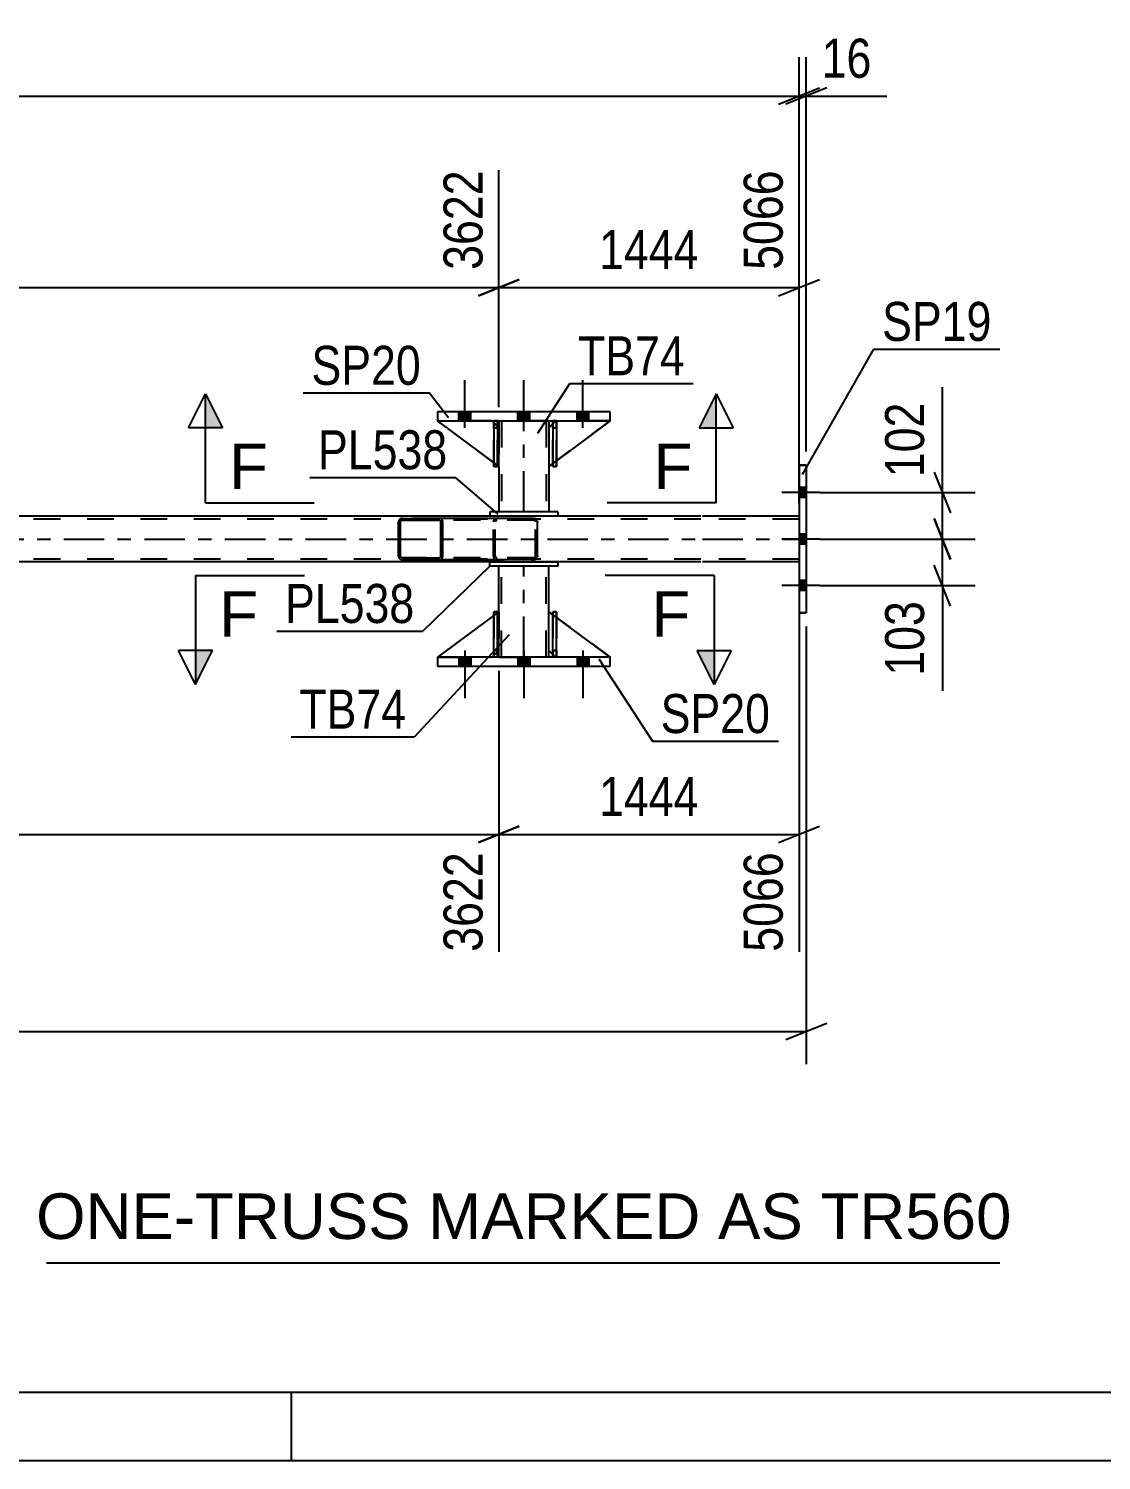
# Model space of a CAD drawing. Header units: millimetres. Extents: x 0 to 594, y 0 to 420.
# Drawn here: x 154.7 to 233.5, y 0 to 105.1 of the extents above; entities that cross this region are included whole.
import ezdxf

# ---------------------------------------------------------------- set-up
doc = ezdxf.new("R2010")
doc.units = ezdxf.units.MM
doc.linetypes.add('DXK_LINE_DOT2', pattern=[3.9198, 1.9599, -1.9599])
doc.linetypes.add('DXK_LINE_DOT3', pattern=[5.9187, 2.979, -0.9799, 0.9799, -0.9799])
doc.styles.add('Arial', font='ARIAL.TTF', dxfattribs={"height": 0.2})
doc.styles.add('Arial Narrow', font='ARIALN.TTF', dxfattribs={"height": 0.2})

# ---------------------------------------------------------------- blocks, each defined once
blk = doc.blocks.new('Unknown-570323116-1135')
at = {"color": 5, "linetype": 'Continuous'}
for p, q in [((5, 5), (589, 5)), ((174, 0), (174, 5)), ((0, 0), (594, 0))]:
    blk.add_line(p, q, dxfattribs=at)
blk = doc.blocks.new('Part-570323116-3264 - 3235')
at = {"linetype": 'Continuous'}
h = blk.add_hatch(dxfattribs=at)
h.set_pattern_fill('', scale=0.7, style=0, pattern_type=0)
h.set_pattern_definition([(45, (185.085, 68.9794), (-1.5715, 1.5715), [])])
h.paths.add_polyline_path([(185.11, 68.88), (185.09, 68.98), (185.02, 69.07), (184.93, 69.12), (184.82, 69.14), (182.14, 69.14), (182.04, 69.12), (181.94, 69.07), (181.88, 68.98), (181.86, 68.88), (181.86, 66.36), (181.88, 66.26), (181.94, 66.17), (182.04, 66.11), (182.14, 66.09), (184.82, 66.09), (184.93, 66.11), (185.02, 66.17), (185.09, 66.26), (185.11, 66.36)])
h.paths.add_polyline_path([(184.95, 66.31), (184.92, 66.27), (184.88, 66.24), (184.82, 66.23), (182.14, 66.23), (182.09, 66.24), (182.04, 66.27), (182.01, 66.31), (182, 66.36), (182, 68.88), (182.01, 68.93), (182.04, 68.97), (182.09, 69), (182.14, 69.01), (184.82, 69.01), (184.88, 69), (184.92, 68.97), (184.95, 68.93), (184.96, 68.88), (184.96, 66.36)])
at = {"color": 2, "linetype": 'Continuous'}
for p, q in [((181.88, 68.98), (181.86, 68.88)), ((181.86, 66.36), (181.86, 68.88)), ((182, 68.88), (182.01, 68.93)), ((182, 66.36), (182, 68.88)), ((182.01, 68.93), (182.04, 68.97)), ((182.14, 69.14), (182.04, 69.12)), ((182.04, 68.97), (182.09, 69)), ((182.09, 69), (182.14, 69.01)), ((182.14, 69.14), (184.82, 69.14)), ((182.14, 69.01), (184.82, 69.01)), ((191.78, 69.14), (184.82, 69.14)), ((184.93, 69.12), (184.82, 69.14)), ((184.82, 69.01), (184.88, 69)), ((184.88, 69), (184.92, 68.97)), ((184.92, 68.97), (184.95, 68.93)), ((184.95, 68.93), (184.96, 68.88)), ((184.96, 66.36), (184.96, 68.88)), ((185.11, 68.88), (185.09, 68.98)), ((185.11, 66.36), (185.11, 68.88)), ((191.78, 69.14), (191.89, 69.12)), ((192.04, 68.98), (192.06, 68.88)), ((192.06, 66.36), (192.06, 68.88)), ((181.86, 66.36), (181.88, 66.26)), ((182.01, 66.31), (182, 66.36)), ((182.04, 66.27), (182.01, 66.31)), ((182.09, 66.24), (182.04, 66.27)), ((182.14, 66.23), (182.09, 66.24)), ((182.14, 66.23), (184.82, 66.23)), ((184.88, 66.24), (184.82, 66.23)), ((184.92, 66.27), (184.88, 66.24)), ((184.95, 66.31), (184.92, 66.27)), ((184.96, 66.36), (184.95, 66.31)), ((185.09, 66.26), (185.11, 66.36)), ((192.06, 66.36), (192.04, 66.26)), ((182.04, 66.11), (182.14, 66.09)), ((182.14, 66.09), (184.82, 66.09)), ((184.82, 66.09), (184.93, 66.11)), ((191.78, 66.09), (184.82, 66.09)), ((191.89, 66.11), (191.78, 66.09))]:
    blk.add_line(p, q, dxfattribs=at)
at = {"color": 7, "linetype": 'DXK_LINE_DOT2'}
for p, q in [((184.82, 69.14), (182.14, 69.14)), ((191.78, 69.01), (182.14, 69.01)), ((188.82, 68.88), (188.84, 68.98)), ((188.82, 66.36), (188.82, 68.88)), ((188.97, 68.93), (188.96, 68.88)), ((188.96, 66.36), (188.96, 68.88)), ((189, 68.97), (188.97, 68.93)), ((188.99, 69.12), (189.1, 69.14)), ((189.05, 69), (189, 68.97)), ((189.1, 69.01), (189.05, 69)), ((191.83, 69), (191.78, 69.01)), ((191.88, 68.97), (191.83, 69)), ((191.91, 68.93), (191.88, 68.97)), ((191.92, 68.88), (191.91, 68.93)), ((191.92, 66.36), (191.92, 68.88)), ((191.78, 66.23), (182.14, 66.23)), ((188.84, 66.26), (188.82, 66.36)), ((188.96, 66.36), (188.97, 66.31)), ((188.97, 66.31), (189, 66.27)), ((189, 66.27), (189.01, 66.26)), ((189.01, 66.26), (189.05, 66.24)), ((189.05, 66.24), (189.1, 66.23)), ((191.78, 66.23), (191.83, 66.24)), ((191.83, 66.24), (191.88, 66.27)), ((191.88, 66.27), (191.91, 66.31)), ((191.91, 66.31), (191.92, 66.36)), ((182.14, 66.09), (184.82, 66.09)), ((189.1, 66.09), (188.99, 66.11))]:
    blk.add_line(p, q, dxfattribs=at)
at = {"color": 2, "linetype": 'Continuous'}
for centre, start, end in [((182.13, 68.87), 110.7584, 155.6801), ((184.83, 68.87), 24.32, 69.2417), ((191.79, 68.87), 24.32, 69.2417), ((182.13, 66.37), 204.32, 249.2417), ((184.83, 66.37), 290.7584, 335.6801), ((191.79, 66.37), 290.7584, 335.6801)]:
    blk.add_arc(centre, 0.276, start, end, dxfattribs=at)
at = {"color": 7, "linetype": 'DXK_LINE_DOT2'}
for centre, start, end in [((189.09, 68.87), 110.7584, 155.6801), ((189.09, 66.37), 204.32, 249.2417)]:
    blk.add_arc(centre, 0.276, start, end, dxfattribs=at)
blk = doc.blocks.new('Part-570323116-3288 - 3235')
at = {"color": 2, "linetype": 'Continuous'}
for p, q in [((188.85, 73.23), (184.72, 76.29)), ((188.85, 76.16), (188.72, 76.29)), ((189.22, 75.79), (189.12, 75.89)), ((189.22, 75.79), (189.22, 75.79)), ((189.22, 72.95), (189.22, 75.79)), ((189.12, 73.03), (189.22, 72.95)), ((189.22, 72.95), (189.22, 72.95))]:
    blk.add_line(p, q, dxfattribs=at)
at = {"color": 7, "linetype": 'DXK_LINE_DOT2'}
for p, q in [((188.72, 76.29), (184.72, 76.29)), ((188.72, 76.29), (189.22, 75.79)), ((189.12, 75.89), (188.85, 76.16)), ((189.22, 75.79), (189.22, 72.95)), ((189.12, 73.03), (188.85, 73.23))]:
    blk.add_line(p, q, dxfattribs=at)
blk = doc.blocks.new('Part-570323116-3305 - 3235')
at = {"color": 2, "linetype": 'Continuous'}
for p, q in [((188.56, 65.95), (193.56, 65.95)), ((188.56, 65.62), (188.56, 65.95)), ((193.56, 65.62), (188.56, 65.62)), ((193.56, 65.95), (193.56, 65.62))]:
    blk.add_line(p, q, dxfattribs=at)
blk = doc.blocks.new('Part-570323116-3337 - 3235')
at = {"color": 2, "linetype": 'Continuous'}
for p, q in [((197.39, 58.95), (184.72, 58.95)), ((184.72, 58.95), (184.72, 58.29)), ((197.39, 58.29), (197.39, 58.95)), ((184.72, 58.29), (197.39, 58.29))]:
    blk.add_line(p, q, dxfattribs=at)
blk = doc.blocks.new('Part-570323116-3322 - 3235')
at = {"color": 7, "linetype": 'DXK_LINE_DOT2'}
for p, q in [((193.45, 62.29), (193.19, 62.29)), ((193.19, 59.45), (193.19, 62.29)), ((193.19, 58.95), (193.19, 62.29)), ((193.45, 62.29), (193.45, 59.45)), ((193.45, 58.95), (193.45, 62.29)), ((193.45, 59.45), (193.19, 59.45)), ((193.19, 58.95), (193.19, 59.45)), ((193.45, 58.95), (193.19, 58.95)), ((193.45, 59.45), (193.45, 58.95)), ((193.45, 58.95), (193.45, 58.95))]:
    blk.add_line(p, q, dxfattribs=at)
blk = doc.blocks.new('Part-570323116-3262 - 3235')
at = {"color": 2, "linetype": 'Continuous'}
for p, q in [((189.22, 76.29), (189.22, 75.79)), ((192.89, 76.29), (192.89, 75.79)), ((189.22, 72.95), (189.22, 69.62)), ((192.89, 72.95), (192.89, 69.62))]:
    blk.add_line(p, q, dxfattribs=at)
at = {"color": 7, "linetype": 'DXK_LINE_DOT2'}
for p, q in [((192.89, 76.29), (189.22, 76.29)), ((189.22, 75.79), (189.22, 72.95)), ((189.42, 76.29), (189.42, 69.62)), ((192.69, 76.29), (192.69, 69.62)), ((192.89, 75.79), (192.89, 72.95)), ((192.89, 69.62), (189.22, 69.62))]:
    blk.add_line(p, q, dxfattribs=at)
at = {"color": 7, "linetype": 'DXK_LINE_DOT3'}
blk.add_line((191.06, 69.62), (191.06, 76.29), dxfattribs=at)
blk = doc.blocks.new('Part-570323116-3278 - 3235')
at = {"color": 2, "linetype": 'Continuous'}
for p, q in [((211.26, 73.04), (211.26, 73.04)), ((211.26, 73.04), (211.79, 73.04)), ((211.26, 73.04), (211.26, 62.2)), ((211.79, 73.04), (211.79, 73.04)), ((211.79, 73.04), (211.79, 62.2)), ((211.79, 62.2), (211.26, 62.2))]:
    blk.add_line(p, q, dxfattribs=at)
at = {"color": 7, "linetype": 'DXK_LINE_DOT2'}
for p, q in [((211.79, 73.04), (211.26, 73.04)), ((211.26, 73.04), (211.26, 73.04)), ((211.79, 73.04), (211.79, 73.04)), ((211.26, 62.2), (211.79, 62.2))]:
    blk.add_line(p, q, dxfattribs=at)
blk = doc.blocks.new('Part-570323116-3279 - 3235')
at = {"color": 7, "linetype": 'DXK_LINE_DOT2'}
for p, q in [((189.12, 62.29), (188.85, 62.29)), ((188.85, 59.45), (188.85, 62.29)), ((188.85, 58.95), (188.85, 62.29)), ((189.12, 62.29), (189.12, 59.45)), ((189.12, 58.95), (189.12, 62.29)), ((189.12, 59.45), (188.85, 59.45)), ((188.85, 58.95), (188.85, 59.45)), ((189.12, 58.95), (188.85, 58.95)), ((189.12, 59.45), (189.12, 58.95)), ((189.12, 58.95), (189.12, 58.95))]:
    blk.add_line(p, q, dxfattribs=at)
blk = doc.blocks.new('Part-570323116-3282 - 3235')
at = {"color": 2, "linetype": 'Continuous'}
for p, q in [((193.19, 76.08), (192.89, 75.79)), ((192.89, 75.79), (192.89, 72.95)), ((197.39, 76.29), (193.45, 73.37)), ((193.19, 73.17), (192.89, 72.95))]:
    blk.add_line(p, q, dxfattribs=at)
at = {"color": 7, "linetype": 'DXK_LINE_DOT2'}
for p, q in [((193.39, 76.29), (193.19, 76.08)), ((197.39, 76.29), (193.39, 76.29)), ((193.45, 73.37), (193.19, 73.17))]:
    blk.add_line(p, q, dxfattribs=at)
blk = doc.blocks.new('Part-570323116-3285 - 3235')
at = {"color": 7, "linetype": 'DXK_LINE_DOT2'}
for p, q in [((193.39, 76.29), (192.89, 75.79)), ((192.89, 72.95), (197.39, 76.29)), ((192.89, 75.79), (192.89, 72.95)), ((197.39, 76.29), (193.39, 76.29))]:
    blk.add_line(p, q, dxfattribs=at)
blk = doc.blocks.new('Part-570323116-3291 - 3235')
at = {"color": 7, "linetype": 'DXK_LINE_DOT2'}
for p, q in [((189.22, 72.95), (184.72, 76.29)), ((184.72, 76.29), (188.72, 76.29)), ((188.72, 76.29), (189.22, 75.79)), ((189.22, 75.79), (188.72, 76.29)), ((189.22, 75.79), (189.22, 72.95)), ((189.22, 75.79), (189.22, 75.79)), ((189.22, 75.79), (189.22, 72.95))]:
    blk.add_line(p, q, dxfattribs=at)
blk = doc.blocks.new('Part-570323116-3292 - 3235')
at = {"color": 2, "linetype": 'Continuous'}
for p, q in [((193.45, 76.29), (193.19, 76.29)), ((193.19, 76.29), (193.19, 72.95)), ((193.45, 76.29), (193.45, 76.29)), ((193.45, 76.29), (193.45, 72.95)), ((193.45, 72.95), (193.19, 72.95))]:
    blk.add_line(p, q, dxfattribs=at)
at = {"color": 7, "linetype": 'DXK_LINE_DOT2'}
for p, q in [((193.19, 75.79), (193.19, 76.29)), ((193.45, 75.79), (193.19, 75.79)), ((193.19, 75.79), (193.19, 72.95)), ((193.45, 75.79), (193.45, 76.29)), ((193.45, 76.29), (193.45, 76.29)), ((193.45, 72.95), (193.45, 75.79))]:
    blk.add_line(p, q, dxfattribs=at)
blk = doc.blocks.new('Part-570323116-3293 - 3235')
at = {"color": 2, "linetype": 'Continuous'}
for p, q in [((189.12, 76.29), (188.85, 76.29)), ((188.85, 76.29), (188.85, 72.95)), ((189.12, 76.29), (189.12, 76.29)), ((189.12, 76.29), (189.12, 72.95)), ((189.12, 72.95), (188.85, 72.95))]:
    blk.add_line(p, q, dxfattribs=at)
at = {"color": 7, "linetype": 'DXK_LINE_DOT2'}
for p, q in [((188.85, 75.79), (188.85, 76.29)), ((189.12, 75.79), (188.85, 75.79)), ((188.85, 75.79), (188.85, 72.95)), ((189.12, 75.79), (189.12, 76.29)), ((189.12, 76.29), (189.12, 76.29)), ((189.12, 72.95), (189.12, 75.79))]:
    blk.add_line(p, q, dxfattribs=at)
blk = doc.blocks.new('Part-570323116-3294 - 3235')
at = {"color": 7, "linetype": 'DXK_LINE_DOT2'}
for p, q in [((193.19, 75.79), (193.19, 76.29)), ((193.19, 76.29), (193.19, 76.29)), ((193.19, 76.29), (193.19, 72.95)), ((193.45, 76.29), (193.19, 76.29)), ((193.19, 72.95), (193.19, 75.79)), ((193.19, 75.79), (193.45, 75.79)), ((193.45, 75.79), (193.45, 76.29)), ((193.45, 72.95), (193.45, 76.29)), ((193.45, 75.79), (193.45, 72.95)), ((193.19, 72.95), (193.45, 72.95))]:
    blk.add_line(p, q, dxfattribs=at)
blk = doc.blocks.new('Part-570323116-3295 - 3235')
at = {"color": 7, "linetype": 'DXK_LINE_DOT2'}
for p, q in [((188.85, 75.79), (188.85, 76.29)), ((188.85, 76.29), (188.85, 76.29)), ((188.85, 76.29), (188.85, 72.95)), ((189.12, 76.29), (188.85, 76.29)), ((188.85, 72.95), (188.85, 75.79)), ((188.85, 75.79), (189.12, 75.79)), ((189.12, 75.79), (189.12, 76.29)), ((189.12, 72.95), (189.12, 76.29)), ((189.12, 75.79), (189.12, 72.95)), ((188.85, 72.95), (189.12, 72.95))]:
    blk.add_line(p, q, dxfattribs=at)
blk = doc.blocks.new('Part-570323116-3300 - 3235')
at = {"color": 2, "linetype": 'Continuous'}
for p, q in [((189.22, 62.29), (189.22, 65.62)), ((192.89, 62.29), (192.89, 65.62)), ((189.22, 58.95), (189.22, 59.45)), ((192.89, 58.95), (192.89, 59.45))]:
    blk.add_line(p, q, dxfattribs=at)
at = {"color": 7, "linetype": 'DXK_LINE_DOT2'}
for p, q in [((192.89, 65.62), (189.22, 65.62)), ((189.42, 58.95), (189.42, 65.62)), ((192.69, 58.95), (192.69, 65.62)), ((189.22, 59.45), (189.22, 62.29)), ((192.89, 59.45), (192.89, 62.29)), ((189.22, 58.95), (192.89, 58.95))]:
    blk.add_line(p, q, dxfattribs=at)
at = {"color": 7, "linetype": 'DXK_LINE_DOT3'}
blk.add_line((191.06, 58.95), (191.06, 65.62), dxfattribs=at)
blk = doc.blocks.new('Part-570323116-3310 - 3235')
at = {"color": 2, "linetype": 'Continuous'}
for p, q in [((193.56, 69.62), (188.56, 69.62)), ((188.56, 69.62), (188.56, 69.29)), ((193.56, 69.62), (193.56, 69.29)), ((193.56, 69.29), (188.56, 69.29))]:
    blk.add_line(p, q, dxfattribs=at)
blk = doc.blocks.new('Part-570323116-3313 - 3235')
at = {"color": 7, "linetype": 'DXK_LINE_DOT2'}
for p, q in [((192.89, 59.45), (192.89, 62.29)), ((192.89, 62.29), (197.39, 58.95)), ((193.39, 58.95), (192.89, 59.45)), ((197.39, 58.95), (193.39, 58.95))]:
    blk.add_line(p, q, dxfattribs=at)
blk = doc.blocks.new('Part-570323116-3316 - 3235')
at = {"color": 2, "linetype": 'Continuous'}
for p, q in [((188.85, 62.01), (184.72, 58.95)), ((189.22, 62.29), (189.12, 62.21)), ((189.22, 59.45), (189.22, 62.29)), ((188.85, 59.08), (188.72, 58.95)), ((189.22, 59.45), (189.12, 59.35)), ((189.22, 59.45), (189.22, 59.45))]:
    blk.add_line(p, q, dxfattribs=at)
at = {"color": 7, "linetype": 'DXK_LINE_DOT2'}
for p, q in [((189.12, 62.21), (188.85, 62.01)), ((189.22, 59.45), (189.22, 62.29)), ((184.72, 58.95), (188.72, 58.95)), ((189.22, 59.45), (188.72, 58.95)), ((189.12, 59.35), (188.85, 59.08))]:
    blk.add_line(p, q, dxfattribs=at)
blk = doc.blocks.new('Part-570323116-3319 - 3235')
at = {"color": 7, "linetype": 'DXK_LINE_DOT2'}
for p, q in [((189.22, 62.29), (184.72, 58.95)), ((189.22, 59.45), (189.22, 62.29)), ((189.22, 62.29), (189.22, 59.45)), ((184.72, 58.95), (188.72, 58.95)), ((188.72, 58.95), (189.22, 59.45)), ((189.22, 59.45), (188.72, 58.95)), ((189.22, 59.45), (189.22, 59.45))]:
    blk.add_line(p, q, dxfattribs=at)
blk = doc.blocks.new('Part-570323116-3320 - 3235')
at = {"color": 2, "linetype": 'Continuous'}
for p, q in [((193.19, 58.95), (193.19, 62.29)), ((193.19, 62.29), (193.45, 62.29)), ((193.45, 58.95), (193.45, 62.29)), ((193.19, 58.95), (193.19, 58.95)), ((193.45, 58.95), (193.19, 58.95))]:
    blk.add_line(p, q, dxfattribs=at)
at = {"color": 7, "linetype": 'DXK_LINE_DOT2'}
for p, q in [((193.19, 62.29), (193.19, 59.45)), ((193.45, 59.45), (193.45, 62.29)), ((193.19, 59.45), (193.19, 58.95)), ((193.19, 59.45), (193.45, 59.45)), ((193.45, 58.95), (193.45, 59.45)), ((193.45, 58.95), (193.45, 58.95))]:
    blk.add_line(p, q, dxfattribs=at)
blk = doc.blocks.new('Part-570323116-3321 - 3235')
at = {"color": 2, "linetype": 'Continuous'}
for p, q in [((188.85, 58.95), (188.85, 62.29)), ((188.85, 62.29), (189.12, 62.29)), ((189.12, 58.95), (189.12, 62.29)), ((188.85, 58.95), (188.85, 58.95)), ((189.12, 58.95), (188.85, 58.95))]:
    blk.add_line(p, q, dxfattribs=at)
at = {"color": 7, "linetype": 'DXK_LINE_DOT2'}
for p, q in [((188.85, 62.29), (188.85, 59.45)), ((189.12, 59.45), (189.12, 62.29)), ((188.85, 59.45), (188.85, 58.95)), ((188.85, 59.45), (189.12, 59.45)), ((189.12, 58.95), (189.12, 59.45)), ((189.12, 58.95), (189.12, 58.95))]:
    blk.add_line(p, q, dxfattribs=at)
blk = doc.blocks.new('Part-570323116-3327 - 3235')
at = {"color": 7, "linetype": 'DXK_LINE_DOT2'}
for p, q in [((204.06, 69.09), (68.49, 69.09)), ((193.56, 69.29), (188.56, 69.29)), ((211.26, 69.09), (204.16, 69.09)), ((211.26, 69.29), (211.26, 65.95)), ((204.06, 66.15), (68.49, 66.15)), ((193.56, 65.95), (188.56, 65.95)), ((211.26, 66.15), (204.16, 66.15))]:
    blk.add_line(p, q, dxfattribs=at)
at = {"color": 2, "linetype": 'Continuous'}
for p, q in [((188.56, 69.29), (127.91, 69.29)), ((204.06, 69.29), (193.56, 69.29)), ((211.26, 69.29), (204.16, 69.29)), ((188.56, 65.95), (127.91, 65.95)), ((204.06, 65.95), (193.56, 65.95)), ((211.26, 65.95), (204.16, 65.95))]:
    blk.add_line(p, q, dxfattribs=at)
at = {"color": 7, "linetype": 'DXK_LINE_DOT3'}
for p, q in [((68.49, 67.62), (204.06, 67.62)), ((204.16, 67.62), (211.26, 67.62))]:
    blk.add_line(p, q, dxfattribs=at)
blk = doc.blocks.new('Part-570323116-3332 - 3235')
at = {"color": 2, "linetype": 'Continuous'}
for p, q in [((197.39, 76.95), (184.72, 76.95)), ((184.72, 76.95), (184.72, 76.29)), ((197.39, 76.29), (197.39, 76.95)), ((184.72, 76.29), (197.39, 76.29))]:
    blk.add_line(p, q, dxfattribs=at)
blk = doc.blocks.new('Part-570323116-3340 - 3235')
at = {"color": 2, "linetype": 'Continuous'}
for p, q in [((192.89, 59.45), (192.89, 62.29)), ((193.19, 62.07), (192.89, 62.29)), ((197.39, 58.95), (193.45, 61.87)), ((193.19, 59.16), (192.89, 59.45))]:
    blk.add_line(p, q, dxfattribs=at)
at = {"color": 7, "linetype": 'DXK_LINE_DOT2'}
for p, q in [((193.45, 61.87), (193.19, 62.07)), ((193.39, 58.95), (193.19, 59.16)), ((197.39, 58.95), (193.39, 58.95)), ((197.39, 58.95), (197.39, 58.95)), ((197.39, 58.95), (197.39, 58.95))]:
    blk.add_line(p, q, dxfattribs=at)
blk = doc.blocks.new('Bolt-570323116-3371 - 3235')
at = {"linetype": 'Continuous'}
for points in [[(211.79, 70.67), (211.79, 71.4), (211.26, 71.4), (211.26, 70.67)], [(211.79, 70.67), (211.79, 71.4), (211.26, 71.4), (211.26, 70.67)], [(211.79, 70.67), (211.79, 71.4), (211.26, 71.4), (211.26, 70.67)], [(211.79, 67.25), (211.79, 67.99), (211.26, 67.99), (211.26, 67.25)], [(211.79, 67.25), (211.79, 67.99), (211.26, 67.99), (211.26, 67.25)], [(211.79, 63.84), (211.79, 64.57), (211.26, 64.57), (211.26, 63.84)], [(211.79, 63.84), (211.79, 64.57), (211.26, 64.57), (211.26, 63.84)], [(211.79, 63.84), (211.79, 64.57), (211.26, 64.57), (211.26, 63.84)]]:
    blk.add_hatch(color=1, dxfattribs=at).paths.add_polyline_path(points)
at = {"color": 1, "linetype": 'Continuous'}
for p, q in [((212.76, 71.04), (209.99, 71.04)), ((212.76, 71.04), (209.99, 71.04)), ((212.76, 71.04), (209.99, 71.04)), ((211.79, 71.4), (211.26, 71.4)), ((211.79, 71.4), (211.26, 71.4)), ((211.79, 71.4), (211.26, 71.4)), ((211.79, 70.67), (211.26, 70.67)), ((211.79, 70.67), (211.26, 70.67)), ((211.79, 70.67), (211.26, 70.67)), ((212.76, 67.62), (209.99, 67.62)), ((212.76, 67.62), (209.99, 67.62)), ((211.79, 67.99), (211.26, 67.99)), ((211.79, 67.99), (211.26, 67.99)), ((211.79, 67.25), (211.26, 67.25)), ((211.79, 67.25), (211.26, 67.25)), ((212.76, 64.2), (209.99, 64.2)), ((212.76, 64.2), (209.99, 64.2)), ((212.76, 64.2), (209.99, 64.2)), ((211.79, 64.57), (211.26, 64.57)), ((211.79, 64.57), (211.26, 64.57)), ((211.79, 64.57), (211.26, 64.57)), ((211.79, 63.84), (211.26, 63.84)), ((211.79, 63.84), (211.26, 63.84)), ((211.79, 63.84), (211.26, 63.84))]:
    blk.add_line(p, q, dxfattribs=at)
blk = doc.blocks.new('Bolt-570323116-3384 - 3235')
at = {"linetype": 'Continuous'}
for points in [[(186.29, 76.29), (187.16, 76.29), (187.16, 76.95), (186.29, 76.95)], [(186.29, 76.29), (187.16, 76.29), (187.16, 76.95), (186.29, 76.95)], [(186.29, 76.29), (187.16, 76.29), (187.16, 76.95), (186.29, 76.95)], [(190.62, 76.29), (191.49, 76.29), (191.49, 76.95), (190.62, 76.95)], [(190.62, 76.29), (191.49, 76.29), (191.49, 76.95), (190.62, 76.95)], [(194.96, 76.29), (195.82, 76.29), (195.82, 76.95), (194.96, 76.95)], [(194.96, 76.29), (195.82, 76.29), (195.82, 76.95), (194.96, 76.95)], [(194.96, 76.29), (195.82, 76.29), (195.82, 76.95), (194.96, 76.95)]]:
    blk.add_hatch(color=1, dxfattribs=at).paths.add_polyline_path(points)
at = {"color": 1, "linetype": 'Continuous'}
for p, q in [((186.72, 75.79), (186.72, 79.29)), ((186.72, 75.79), (186.72, 79.29)), ((186.72, 75.79), (186.72, 79.29)), ((191.06, 75.79), (191.06, 79.29)), ((191.06, 75.79), (191.06, 79.29)), ((195.39, 75.79), (195.39, 79.29)), ((195.39, 75.79), (195.39, 79.29)), ((195.39, 75.79), (195.39, 79.29)), ((186.29, 76.29), (186.29, 76.95)), ((186.29, 76.29), (186.29, 76.95)), ((186.29, 76.29), (186.29, 76.95)), ((187.16, 76.29), (187.16, 76.95)), ((187.16, 76.29), (187.16, 76.95)), ((187.16, 76.29), (187.16, 76.95)), ((190.62, 76.29), (190.62, 76.95)), ((190.62, 76.29), (190.62, 76.95)), ((191.49, 76.29), (191.49, 76.95)), ((191.49, 76.29), (191.49, 76.95)), ((194.96, 76.29), (194.96, 76.95)), ((194.96, 76.29), (194.96, 76.95)), ((194.96, 76.29), (194.96, 76.95)), ((195.82, 76.29), (195.82, 76.95)), ((195.82, 76.29), (195.82, 76.95)), ((195.82, 76.29), (195.82, 76.95))]:
    blk.add_line(p, q, dxfattribs=at)
blk = doc.blocks.new('Bolt-570323116-3385 - 3235')
at = {"linetype": 'Continuous'}
for points in [[(187.16, 58.95), (186.29, 58.95), (186.29, 58.29), (187.16, 58.29)], [(187.16, 58.95), (186.29, 58.95), (186.29, 58.29), (187.16, 58.29)], [(187.16, 58.95), (186.29, 58.95), (186.29, 58.29), (187.16, 58.29)], [(191.49, 58.95), (190.62, 58.95), (190.62, 58.29), (191.49, 58.29)], [(191.49, 58.95), (190.62, 58.95), (190.62, 58.29), (191.49, 58.29)], [(195.82, 58.95), (194.96, 58.95), (194.96, 58.29), (195.82, 58.29)], [(195.82, 58.95), (194.96, 58.95), (194.96, 58.29), (195.82, 58.29)], [(195.82, 58.95), (194.96, 58.95), (194.96, 58.29), (195.82, 58.29)]]:
    blk.add_hatch(color=1, dxfattribs=at).paths.add_polyline_path(points)
at = {"color": 1, "linetype": 'Continuous'}
for p, q in [((186.29, 58.95), (186.29, 58.29)), ((186.29, 58.95), (186.29, 58.29)), ((186.29, 58.95), (186.29, 58.29)), ((186.72, 59.45), (186.72, 55.95)), ((186.72, 59.45), (186.72, 55.95)), ((186.72, 59.45), (186.72, 55.95)), ((187.16, 58.95), (187.16, 58.29)), ((187.16, 58.95), (187.16, 58.29)), ((187.16, 58.95), (187.16, 58.29)), ((190.62, 58.95), (190.62, 58.29)), ((190.62, 58.95), (190.62, 58.29)), ((191.06, 59.45), (191.06, 55.95)), ((191.06, 59.45), (191.06, 55.95)), ((191.49, 58.95), (191.49, 58.29)), ((191.49, 58.95), (191.49, 58.29)), ((194.96, 58.95), (194.96, 58.29)), ((194.96, 58.95), (194.96, 58.29)), ((194.96, 58.95), (194.96, 58.29)), ((195.39, 59.45), (195.39, 55.95)), ((195.39, 59.45), (195.39, 55.95)), ((195.39, 59.45), (195.39, 55.95)), ((195.82, 58.95), (195.82, 58.29)), ((195.82, 58.95), (195.82, 58.29)), ((195.82, 58.95), (195.82, 58.29))]:
    blk.add_line(p, q, dxfattribs=at)
blk = doc.blocks.new('StraightDimension-570323116-12004 - 3235')
at = {"color": 7, "linetype": 'Continuous'}
for p, q in [((221.79, 71.04), (221.79, 78.77)), ((221.79, 71.04), (221.79, 78.77)), ((221.19, 72.54), (222.39, 69.54)), ((212.79, 71.04), (224.19, 71.04)), ((221.79, 67.62), (221.79, 71.04)), ((222.39, 66.12), (221.19, 69.12)), ((212.79, 67.62), (224.19, 67.62))]:
    blk.add_line(p, q, dxfattribs=at)
at = {"color": 0}
blk.add_wipeout([(221.04, 78.25), (216.84, 78.25), (216.84, 71.56), (221.04, 71.56)], dxfattribs=at)
at = {"color": 3, "style": 'Arial Narrow'}
blk.add_text('102', height=2.863, rotation=90.0002, dxfattribs=at).set_placement((220.44, 72.16))
blk = doc.blocks.new('StraightDimension-570323116-3420 - 3235')
at = {"color": 7, "linetype": 'Continuous'}
for p, q in [((211.26, 74.04), (211.26, 102.98)), ((68.49, 100.13), (211.26, 100.13)), ((209.76, 99.53), (212.76, 100.73))]:
    blk.add_line(p, q, dxfattribs=at)
blk = doc.blocks.new('StraightDimension-570323116-6107 - 3235')
at = {"color": 7, "linetype": 'Continuous'}
for p, q in [((189.22, 77.29), (189.22, 94.69)), ((211.26, 70.29), (211.26, 94.69)), ((190.72, 86.68), (187.72, 85.48)), ((209.76, 85.48), (212.76, 86.68)), ((189.22, 86.08), (211.26, 86.08))]:
    blk.add_line(p, q, dxfattribs=at)
at = {"color": 0}
blk.add_wipeout([(204.5, 86.83), (204.5, 91.03), (195.98, 91.03), (195.98, 86.83)], dxfattribs=at)
at = {"color": 3, "style": 'Arial Narrow'}
blk.add_text('1444', height=2.863, dxfattribs=at).set_placement((196.58, 87.43))
at = {"color": 0, "linetype": 'Continuous'}
blk.add_wipeout([(210.66, 95.29), (206.46, 95.29), (206.46, 86.78), (210.66, 86.78)], dxfattribs=at)
at = {"color": 3, "linetype": 'Continuous', "style": 'Arial Narrow'}
blk.add_text('5066', height=2.863, rotation=90.0002, dxfattribs=at).set_placement((210.06, 87.38))
blk = doc.blocks.new('StraightDimension-570323116-6108 - 3235')
at = {"color": 7, "linetype": 'Continuous'}
for p, q in [((189.22, 77.29), (189.22, 94.69)), ((187.72, 85.48), (190.72, 86.68)), ((68.49, 86.08), (189.22, 86.08))]:
    blk.add_line(p, q, dxfattribs=at)
at = {"color": 0, "linetype": 'Continuous'}
blk.add_wipeout([(188.62, 95.29), (184.42, 95.29), (184.42, 86.78), (188.62, 86.78)], dxfattribs=at)
at = {"color": 3, "linetype": 'Continuous', "style": 'Arial Narrow'}
blk.add_text('3622', height=2.863, rotation=90.0002, dxfattribs=at).set_placement((188.02, 87.38))
blk = doc.blocks.new('StraightDimension-570323116-6072 - 3235')
at = {"color": 7, "linetype": 'Continuous'}
for p, q in [((211.26, 64.95), (211.26, 37.33)), ((189.22, 57.95), (189.22, 37.33)), ((190.72, 46.54), (187.72, 45.34)), ((209.76, 45.34), (212.76, 46.54)), ((189.22, 45.94), (211.26, 45.94))]:
    blk.add_line(p, q, dxfattribs=at)
at = {"color": 0}
blk.add_wipeout([(204.5, 46.69), (204.5, 50.89), (195.98, 50.89), (195.98, 46.69)], dxfattribs=at)
at = {"color": 3, "style": 'Arial Narrow'}
blk.add_text('1444', height=2.863, dxfattribs=at).set_placement((196.58, 47.29))
at = {"color": 0, "linetype": 'Continuous'}
blk.add_wipeout([(210.66, 45.24), (206.46, 45.24), (206.46, 36.73), (210.66, 36.73)], dxfattribs=at)
at = {"color": 3, "linetype": 'Continuous', "style": 'Arial Narrow'}
blk.add_text('5066', height=2.863, rotation=90.0002, dxfattribs=at).set_placement((210.06, 37.33))
blk = doc.blocks.new('StraightDimension-570323116-3410 - 3235')
at = {"color": 7, "linetype": 'Continuous'}
for p, q in [((211.26, 74.04), (211.26, 102.98)), ((211.79, 74.04), (211.79, 102.98)), ((209.76, 99.53), (212.76, 100.73)), ((213.29, 100.73), (210.29, 99.53)), ((211.26, 100.13), (211.79, 100.13)), ((211.79, 100.13), (217.7, 100.13)), ((211.79, 100.13), (217.7, 100.13))]:
    blk.add_line(p, q, dxfattribs=at)
at = {"color": 0}
blk.add_wipeout([(217.17, 100.88), (217.17, 105.08), (212.32, 105.08), (212.32, 100.88)], dxfattribs=at)
at = {"color": 3, "style": 'Arial Narrow'}
blk.add_text('16', height=2.863, dxfattribs=at).set_placement((212.92, 101.48))
blk = doc.blocks.new('StraightDimension-570323116-3454 - 3235')
at = {"color": 7, "linetype": 'Continuous'}
for p, q in [((211.79, 61.2), (211.79, 29.08)), ((210.29, 30.88), (213.29, 32.08)), ((67.95, 31.48), (211.79, 31.48))]:
    blk.add_line(p, q, dxfattribs=at)
blk = doc.blocks.new('StraightDimension-570323116-6073 - 3235')
at = {"color": 7, "linetype": 'Continuous'}
for p, q in [((189.22, 57.95), (189.22, 37.33)), ((187.72, 45.34), (190.72, 46.54)), ((68.49, 45.94), (189.22, 45.94))]:
    blk.add_line(p, q, dxfattribs=at)
at = {"color": 0, "linetype": 'Continuous'}
blk.add_wipeout([(188.62, 45.24), (184.42, 45.24), (184.42, 36.73), (188.62, 36.73)], dxfattribs=at)
at = {"color": 3, "linetype": 'Continuous', "style": 'Arial Narrow'}
blk.add_text('3622', height=2.863, rotation=90.0002, dxfattribs=at).set_placement((188.02, 37.33))
blk = doc.blocks.new('StraightDimension-570323116-12005 - 3235')
at = {"color": 7, "linetype": 'Continuous'}
for p, q in [((221.19, 69.12), (222.39, 66.12)), ((212.79, 67.62), (224.19, 67.62)), ((221.79, 64.2), (221.79, 67.62)), ((222.39, 62.7), (221.19, 65.7)), ((212.79, 64.2), (224.19, 64.2)), ((221.79, 64.2), (221.79, 56.47)), ((221.79, 64.2), (221.79, 56.47))]:
    blk.add_line(p, q, dxfattribs=at)
at = {"color": 0}
blk.add_wipeout([(221.04, 63.68), (216.84, 63.68), (216.84, 56.99), (221.04, 56.99)], dxfattribs=at)
at = {"color": 3, "style": 'Arial Narrow'}
blk.add_text('103', height=2.863, rotation=90.0002, dxfattribs=at).set_placement((220.44, 57.59))
blk = doc.blocks.new('Unknown-570323116-19385')
at = {"color": 7, "linetype": 'Continuous'}
blk.add_line((156, 14.5), (226, 14.5), dxfattribs=at)
at = {"color": 7, "style": 'Arial'}
blk.add_text('ONE-TRUSS MARKED AS TR560', height=3.3428, dxfattribs=at).set_placement((155.24, 16.25))
blk = doc.blocks.new('Mark-570323116-3274 - 3235')
at = {"color": 30, "linetype": 'Continuous'}
for p, q in [((211.52, 72.36), (216.76, 81.56)), ((216.76, 81.56), (226, 81.56))]:
    blk.add_line(p, q, dxfattribs=at)
at = {"color": 0}
blk.add_wipeout([(225.4, 82.16), (225.4, 85.16), (217.36, 85.16), (217.36, 82.16)], dxfattribs=at)
blk.add_wipeout([(225.4, 82.16), (225.4, 85.16), (217.36, 85.16), (217.36, 82.16)], dxfattribs=at)
at = {"color": 3, "style": 'Arial Narrow'}
blk.add_text('SP19', height=2.863, dxfattribs=at).set_placement((217.36, 82.16))
blk = doc.blocks.new('Mark-570323116-3258 - 3235')
at = {"color": 30, "linetype": 'Continuous'}
for p, q in [((192.08, 75.38), (194.43, 79.04)), ((194.43, 79.04), (203.48, 79.04))]:
    blk.add_line(p, q, dxfattribs=at)
at = {"color": 0}
blk.add_wipeout([(202.88, 79.64), (202.88, 82.64), (195.03, 82.64), (195.03, 79.64)], dxfattribs=at)
blk.add_wipeout([(202.88, 79.64), (202.88, 82.64), (195.03, 82.64), (195.03, 79.64)], dxfattribs=at)
at = {"color": 3, "style": 'Arial Narrow'}
blk.add_text('TB74', height=2.863, dxfattribs=at).set_placement((195.03, 79.64))
blk = doc.blocks.new('Mark-570323116-3333 - 3235')
at = {"color": 30, "linetype": 'Continuous'}
for p, q in [((196.57, 58.82), (200.5, 52.78)), ((200.5, 52.78), (209.74, 52.78))]:
    blk.add_line(p, q, dxfattribs=at)
at = {"color": 0}
blk.add_wipeout([(209.14, 53.38), (209.14, 56.38), (201.1, 56.38), (201.1, 53.38)], dxfattribs=at)
blk.add_wipeout([(209.14, 53.38), (209.14, 56.38), (201.1, 56.38), (201.1, 53.38)], dxfattribs=at)
at = {"color": 3, "style": 'Arial Narrow'}
blk.add_text('SP20', height=2.863, dxfattribs=at).set_placement((201.1, 53.38))
blk = doc.blocks.new('Mark-570323116-3328 - 3235')
at = {"color": 30, "linetype": 'Continuous'}
for p in [(174.86, 78.34), (185.51, 76.52)]:
    blk.add_line(p, (184.1, 78.34), dxfattribs=at)
at = {"color": 0}
blk.add_wipeout([(183.5, 78.94), (183.5, 81.94), (175.46, 81.94), (175.46, 78.94)], dxfattribs=at)
blk.add_wipeout([(183.5, 78.94), (183.5, 81.94), (175.46, 81.94), (175.46, 78.94)], dxfattribs=at)
at = {"color": 3, "style": 'Arial Narrow'}
blk.add_text('SP20', height=2.863, dxfattribs=at).set_placement((175.46, 78.94))
blk = doc.blocks.new('SectionMark-570323116-13533 - 3235')
at = {"linetype": 'Continuous'}
for points in [[(166.94, 59.45), (168.19, 59.45), (166.94, 56.95)], [(203.77, 59.45), (205.02, 59.45), (205.02, 56.95)]]:
    blk.add_hatch(color=6, dxfattribs=at).paths.add_polyline_path(points)
at = {"color": 6, "linetype": 'Continuous'}
for p, q in [((166.94, 64.95), (174.94, 64.95)), ((166.94, 64.95), (166.94, 56.95)), ((205.02, 64.95), (197.02, 64.95)), ((205.02, 64.95), (205.02, 56.95)), ((166.94, 56.95), (165.69, 59.45)), ((168.19, 59.45), (165.69, 59.45)), ((166.94, 56.95), (168.19, 59.45)), ((203.77, 59.45), (206.27, 59.45)), ((205.02, 56.95), (203.77, 59.45)), ((206.27, 59.45), (205.02, 56.95))]:
    blk.add_line(p, q, dxfattribs=at)
at = {"color": 0, "linetype": 'Continuous'}
for points in [[(171.54, 60.45), (171.54, 63.95), (168.69, 63.95), (168.69, 60.45)], [(203.27, 60.45), (203.27, 63.95), (200.42, 63.95), (200.42, 60.45)]]:
    blk.add_wipeout(points, dxfattribs=at)
at = {"color": 3, "linetype": 'Continuous', "style": 'Arial'}
for p in [(168.69, 60.45), (200.42, 60.45)]:
    blk.add_text('F', height=3.34, dxfattribs=at).set_placement(p)
blk = doc.blocks.new('Mark-570323116-3296 - 3235')
at = {"color": 30, "linetype": 'Continuous'}
for p in [(189.97, 60.58), (173.97, 53.1)]:
    blk.add_line(p, (183.03, 53.1), dxfattribs=at)
at = {"color": 0}
blk.add_wipeout([(182.43, 53.7), (182.43, 56.7), (174.57, 56.7), (174.57, 53.7)], dxfattribs=at)
blk.add_wipeout([(182.43, 53.7), (182.43, 56.7), (174.57, 56.7), (174.57, 53.7)], dxfattribs=at)
at = {"color": 3, "style": 'Arial Narrow'}
blk.add_text('TB74', height=2.863, dxfattribs=at).set_placement((174.57, 53.7))
blk = doc.blocks.new('Mark-570323116-3301 - 3235')
at = {"color": 30, "linetype": 'Continuous'}
for p in [(188.56, 65.62), (172.92, 60.86)]:
    blk.add_line(p, (183.63, 60.86), dxfattribs=at)
at = {"color": 0}
blk.add_wipeout([(183.03, 61.46), (183.03, 64.46), (173.52, 64.46), (173.52, 61.46)], dxfattribs=at)
blk.add_wipeout([(183.03, 61.46), (183.03, 64.46), (173.52, 64.46), (173.52, 61.46)], dxfattribs=at)
at = {"color": 3, "style": 'Arial Narrow'}
blk.add_text('PL538', height=2.863, dxfattribs=at).set_placement((173.52, 61.46))
blk = doc.blocks.new('Mark-570323116-3306 - 3235')
at = {"color": 30, "linetype": 'Continuous'}
for p in [(175.34, 72.14), (189.16, 69.44)]:
    blk.add_line(p, (186.04, 72.14), dxfattribs=at)
at = {"color": 0}
blk.add_wipeout([(185.44, 72.74), (185.44, 75.74), (175.94, 75.74), (175.94, 72.74)], dxfattribs=at)
blk.add_wipeout([(185.44, 72.74), (185.44, 75.74), (175.94, 75.74), (175.94, 72.74)], dxfattribs=at)
at = {"color": 3, "style": 'Arial Narrow'}
blk.add_text('PL538', height=2.863, dxfattribs=at).set_placement((175.94, 72.74))
blk = doc.blocks.new('SectionMark-570323116-13841 - 3235')
at = {"linetype": 'Continuous'}
for points in [[(168.92, 75.79), (167.67, 75.79), (167.67, 78.29)], [(205.18, 75.79), (203.93, 75.79), (205.18, 78.29)]]:
    blk.add_hatch(color=6, dxfattribs=at).paths.add_polyline_path(points)
at = {"color": 6, "linetype": 'Continuous'}
for p, q in [((166.42, 75.79), (167.67, 78.29)), ((167.67, 70.29), (167.67, 78.29)), ((167.67, 78.29), (168.92, 75.79)), ((205.18, 78.29), (203.93, 75.79)), ((205.18, 70.29), (205.18, 78.29)), ((205.18, 78.29), (206.43, 75.79)), ((168.92, 75.79), (166.42, 75.79)), ((203.93, 75.79), (206.43, 75.79)), ((167.67, 70.29), (175.67, 70.29)), ((205.18, 70.29), (197.18, 70.29))]:
    blk.add_line(p, q, dxfattribs=at)
at = {"color": 0, "linetype": 'Continuous'}
for points in [[(172.28, 71.29), (172.28, 74.79), (169.42, 74.79), (169.42, 71.29)], [(203.43, 71.29), (203.43, 74.79), (200.58, 74.79), (200.58, 71.29)]]:
    blk.add_wipeout(points, dxfattribs=at)
at = {"color": 3, "linetype": 'Continuous', "style": 'Arial'}
for p in [(169.42, 71.29), (200.58, 71.29)]:
    blk.add_text('F', height=3.34, dxfattribs=at).set_placement(p)

msp = doc.modelspace()

# ---------------------------------------------------------------- block references
for name in ['Unknown-570323116-1135', 'Bolt-570323116-3384 - 3235', 'Part-570323116-3332 - 3235', 'Part-570323116-3288 - 3235', 'Part-570323116-3291 - 3235', 'Part-570323116-3293 - 3235', 'Part-570323116-3295 - 3235', 'Part-570323116-3262 - 3235', 'Part-570323116-3282 - 3235', 'Part-570323116-3285 - 3235', 'Part-570323116-3292 - 3235', 'Part-570323116-3294 - 3235', 'Part-570323116-3278 - 3235', 'Bolt-570323116-3371 - 3235', 'Part-570323116-3310 - 3235', 'Part-570323116-3327 - 3235', 'Part-570323116-3264 - 3235', 'Part-570323116-3305 - 3235', 'Part-570323116-3300 - 3235', 'Part-570323116-3316 - 3235', 'Part-570323116-3319 - 3235', 'Part-570323116-3279 - 3235', 'Part-570323116-3321 - 3235', 'Part-570323116-3313 - 3235', 'Part-570323116-3340 - 3235', 'Part-570323116-3322 - 3235', 'Part-570323116-3320 - 3235', 'Part-570323116-3337 - 3235', 'Bolt-570323116-3385 - 3235', 'Unknown-570323116-19385']:
    msp.add_blockref(name, (0, 0))

# ---------------------------------------------------------------- next in the draw order: block references
for name in ['StraightDimension-570323116-12004 - 3235', 'StraightDimension-570323116-6072 - 3235']:
    msp.add_blockref(name, (0, 0))

# ---------------------------------------------------------------- next in the draw order: block references
for name in ['StraightDimension-570323116-3420 - 3235', 'StraightDimension-570323116-3454 - 3235']:
    msp.add_blockref(name, (0, 0))

# ---------------------------------------------------------------- next in the draw order: block references
for name in ['StraightDimension-570323116-6107 - 3235', 'StraightDimension-570323116-12005 - 3235', 'StraightDimension-570323116-6073 - 3235', 'Mark-570323116-3333 - 3235']:
    msp.add_blockref(name, (0, 0))

# ---------------------------------------------------------------- next in the draw order: block references
for name in ['StraightDimension-570323116-3410 - 3235', 'StraightDimension-570323116-6108 - 3235', 'Mark-570323116-3258 - 3235', 'SectionMark-570323116-13533 - 3235']:
    msp.add_blockref(name, (0, 0))

# ---------------------------------------------------------------- next in the draw order: block references
for name in ['Mark-570323116-3274 - 3235', 'Mark-570323116-3328 - 3235', 'Mark-570323116-3306 - 3235', 'Mark-570323116-3296 - 3235']:
    msp.add_blockref(name, (0, 0))

# ---------------------------------------------------------------- next in the draw order: block references
for name in ['SectionMark-570323116-13841 - 3235', 'Mark-570323116-3301 - 3235']:
    msp.add_blockref(name, (0, 0))

doc.saveas('drawing.dxf')
